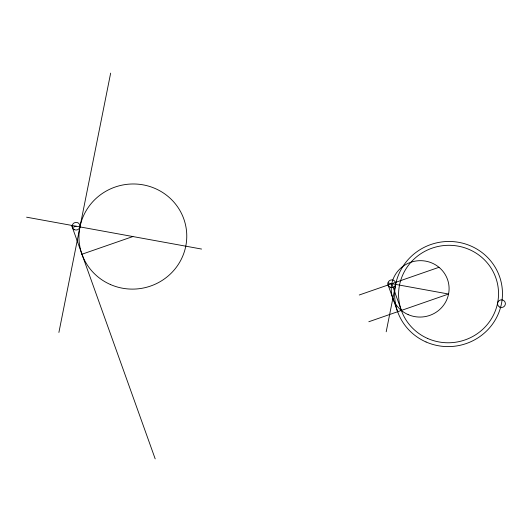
<?xml version="1.0" encoding="UTF-8"?>
<svg xmlns="http://www.w3.org/2000/svg" width="532" height="532" viewBox="0 0 532 532"><rect width="100%" height="100%" fill="white"/><g stroke="black" fill="none" stroke-linecap="round" stroke-linejoin="round"><path stroke-width="0.8" d="M58.892 332.447L110.649 73.137M386.192 331.775L395.648 284.401M72.385 227.497L76.096 226.206M81.955 254.236L132.867 236.547M359.253 295.001L438.993 267.297M368.822 321.74L448.562 294.036L387.934 282.997M26.6 217.189L201.581 249.056M391.791 283.696L401.361 310.435M388.081 284.986L397.65 311.725M71.634 225.395L155.191 458.863M390.149 287.194A3.93 3.83 -9.1 0 0 395.702 283.31A3.93 3.83 -9.1 0 0 389.517 280.59A3.93 3.83 -9.1 0 0 390.149 287.194M426.059 341.99A53.945 52.535 -9.1 0 0 502.235 288.723A53.945 52.535 -9.1 0 0 417.387 251.397A53.945 52.535 -9.1 0 0 426.059 341.99M499.827 307.17A3.93 3.83 -9.1 0 0 505.387 303.287A3.93 3.83 -9.1 0 0 499.196 300.567A3.93 3.83 -9.1 0 0 499.827 307.17M427.701 338.498A50.008 48.705 -9.1 0 0 498.318 289.109A50.008 48.705 -9.1 0 0 419.662 254.509A50.008 48.705 -9.1 0 0 427.701 338.498M408.104 314.592A28.941 28.183 -9.1 0 0 448.968 286.017A28.941 28.183 -9.1 0 0 403.449 265.993A28.941 28.183 -9.1 0 0 408.104 314.592M110.37 284.5A53.945 52.535 -9.1 0 0 186.539 231.227A53.945 52.535 -9.1 0 0 101.692 193.907A53.945 52.535 -9.1 0 0 110.37 284.5M74.46 229.704A3.93 3.83 -9.1 0 0 80.013 225.821A3.93 3.83 -9.1 0 0 73.822 223.094A3.93 3.83 -9.1 0 0 74.46 229.704"/></g></svg>
